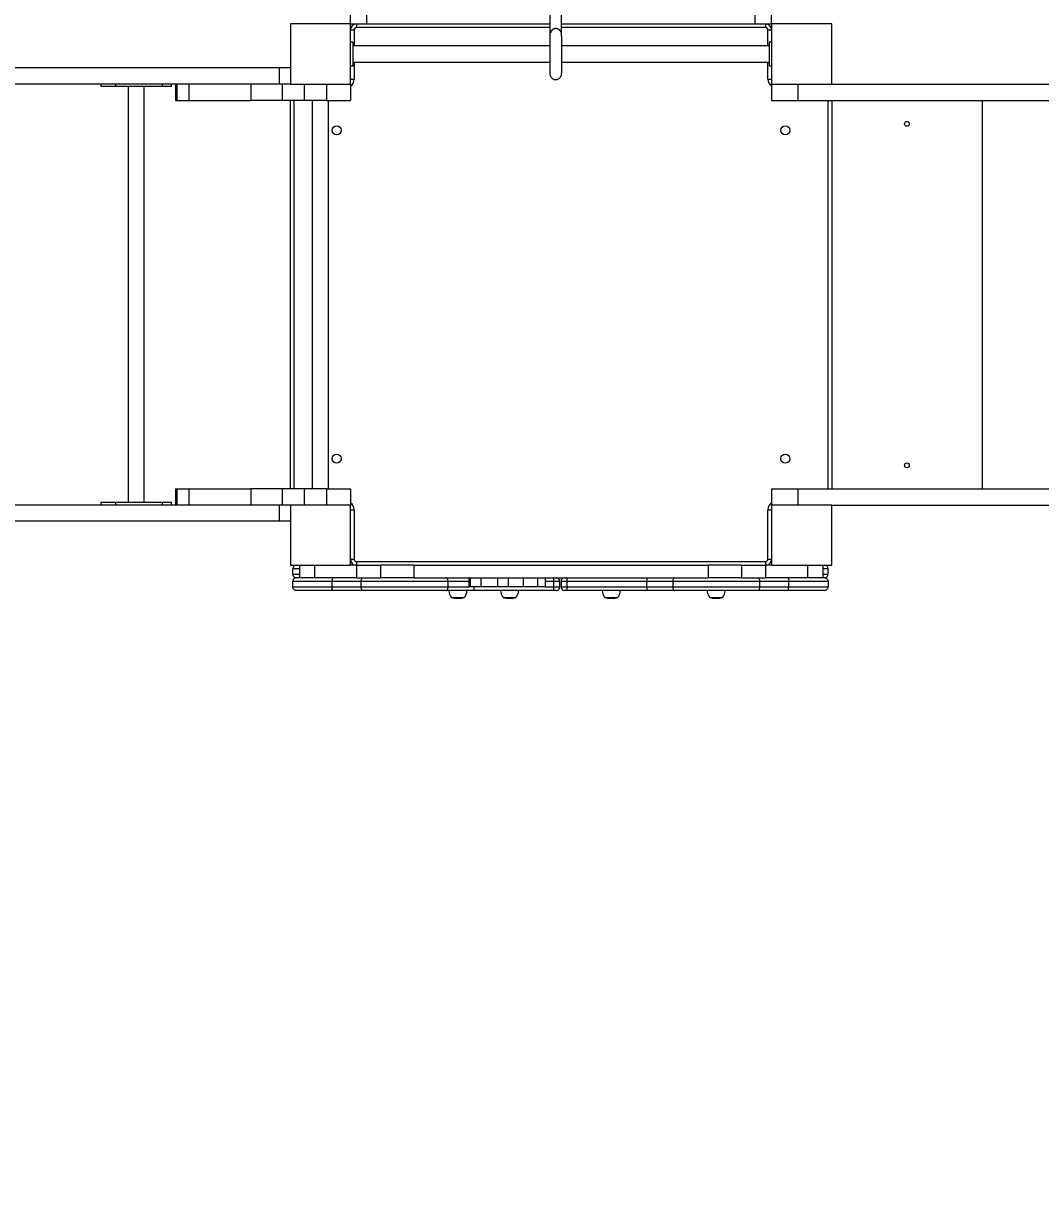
# Model space of a CAD drawing. Header units: millimetres. Extents: x -6554 to 5407, y -4015 to 4994.
# Drawn here: x -1079 to 611, y -1731 to 235 of the extents above; entities that cross this region are included whole.
import ezdxf

# ---------------------------------------------------------------- set-up
doc = ezdxf.new("R2010")
doc.units = ezdxf.units.MM
for name, color, linetype in [('DIKOM_ОБЪЕКТ', 7, 'Continuous'), ('DIKOM_РАЗМЕР_ЗОНА', 7, 'Continuous'), ('DIKOM_РАЗМЕР_ОБЪЕКТА', 7, 'Continuous')]:
    doc.layers.add(name, color=color, linetype=linetype)
doc.styles.add('style1', font='arial.ttf', dxfattribs={"width": 0.8})
doc.dimstyles.new('1-50', dxfattribs={"dimtxt": 300, "dimasz": 200, "dimexe": 100, "dimexo": 0, "dimgap": 100, "dimtad": 1, "dimtxsty": 'style1', "dimcen": 200, "dimclrd": 7, "dimclre": 7, "dimclrt": 7, "dimadec": 1, "dimazin": 2, "dimtfac": 1, "dimtmove": 0, "dimatfit": 2, "dimfxl": 0, "dimlwd": 25, "dimlwe": 18, "dimarcsym": 0})

# ---------------------------------------------------------------- blocks, each defined once
blk = doc.blocks.new('*D11')
at = {"layer": 'Defpoints', "color": 0, "transparency": 16777216}
for p in [(3906.5, 169), (-3993.5, -1294.9), (-3993.5, -3378.1)]:
    blk.add_point(p, dxfattribs=at)
at = {"layer": 'DIKOM_РАЗМЕР_ОБЪЕКТА', "color": 7, "lineweight": 18, "transparency": 16777216}
for p, q in [((3906.5, 169), (3906.5, -3478.1)), ((-3993.5, -1294.9), (-3993.5, -3478.1))]:
    blk.add_line(p, q, dxfattribs=at)
at = {"layer": 'DIKOM_РАЗМЕР_ОБЪЕКТА', "color": 7, "lineweight": 25, "transparency": 16777216}
blk.add_line((3706.5, -3378.1), (-3793.5, -3378.1), dxfattribs=at)
at = {"layer": 'DIKOM_РАЗМЕР_ОБЪЕКТА', "color": 7, "transparency": 16777216}
for points in [[(-3793.5, -3344.7), (-3793.5, -3411.4), (-3993.5, -3378.1)], [(3706.5, -3344.7), (3706.5, -3411.4), (3906.5, -3378.1)]]:
    blk.add_solid(points, dxfattribs=at)
at = {"layer": 'DIKOM_РАЗМЕР_ОБЪЕКТА', "color": 7, "transparency": 16777216, "insert": (-140.5, -3124.9), "char_height": 300, "attachment_point": 5, "style": 'style1'}
blk.add_mtext('7900', dxfattribs=at)
blk = doc.blocks.new('*D12')
at = {"layer": 'Defpoints', "color": 0, "transparency": 16777216}
for p in [(3112.5, 3045.1), (-4384, -1674), (-3468.3, -1674)]:
    blk.add_point(p, dxfattribs=at)
at = {"layer": 'DIKOM_РАЗМЕР_ОБЪЕКТА', "color": 7, "lineweight": 18, "transparency": 16777216}
for p, q in [((3112.5, 3045.1), (-4484, 3045.1)), ((-3468.3, -1674), (-4484, -1674))]:
    blk.add_line(p, q, dxfattribs=at)
at = {"layer": 'DIKOM_РАЗМЕР_ОБЪЕКТА', "color": 7, "lineweight": 25, "transparency": 16777216}
blk.add_line((-4384, 2845.1), (-4384, -1474), dxfattribs=at)
at = {"layer": 'DIKOM_РАЗМЕР_ОБЪЕКТА', "color": 7, "transparency": 16777216}
for points in [[(-4417.3, 2845.1), (-4350.6, 2845.1), (-4384, 3045.1)], [(-4417.3, -1474), (-4350.6, -1474), (-4384, -1674)]]:
    blk.add_solid(points, dxfattribs=at)
at = {"layer": 'DIKOM_РАЗМЕР_ОБЪЕКТА', "color": 7, "transparency": 16777216, "insert": (-4637.1, -48.9), "char_height": 300, "attachment_point": 5, "rotation": 90, "style": 'style1'}
blk.add_mtext('4700', dxfattribs=at)
blk = doc.blocks.new('*D13')
at = {"layer": 'Defpoints', "color": 0, "transparency": 16777216}
for p in [(-5493.5, -736), (5406.5, -736), (5406.5, -3914.8)]:
    blk.add_point(p, dxfattribs=at)
at = {"layer": 'DIKOM_РАЗМЕР_ЗОНА', "color": 7, "lineweight": 18, "transparency": 16777216}
for p, q in [((-5493.5, -736), (-5493.5, -4014.8)), ((5406.5, -736), (5406.5, -4014.8))]:
    blk.add_line(p, q, dxfattribs=at)
at = {"layer": 'DIKOM_РАЗМЕР_ЗОНА', "color": 7, "lineweight": 25, "transparency": 16777216}
blk.add_line((-5293.5, -3914.8), (5206.5, -3914.8), dxfattribs=at)
at = {"layer": 'DIKOM_РАЗМЕР_ЗОНА', "color": 7, "transparency": 16777216}
for points in [[(-5293.5, -3881.5), (-5293.5, -3948.2), (-5493.5, -3914.8)], [(5206.5, -3881.5), (5206.5, -3948.2), (5406.5, -3914.8)]]:
    blk.add_solid(points, dxfattribs=at)
at = {"layer": 'DIKOM_РАЗМЕР_ЗОНА', "color": 7, "transparency": 16777216, "insert": (-43.5, -3661.7), "char_height": 300, "attachment_point": 5, "style": 'style1'}
blk.add_mtext('10900', dxfattribs=at)
blk = doc.blocks.new('*D14')
at = {"layer": 'Defpoints', "color": 0, "transparency": 16777216}
for p in [(-6103.8, 4994.1), (3509.5, 4994.1), (-3072.8, -3205.9)]:
    blk.add_point(p, dxfattribs=at)
at = {"layer": 'DIKOM_РАЗМЕР_ЗОНА', "color": 7, "lineweight": 18, "transparency": 16777216}
for p, q in [((3509.5, 4994.1), (-6203.8, 4994.1)), ((-3072.8, -3205.9), (-6203.8, -3205.9))]:
    blk.add_line(p, q, dxfattribs=at)
at = {"layer": 'DIKOM_РАЗМЕР_ЗОНА', "color": 7, "lineweight": 25, "transparency": 16777216}
blk.add_line((-6103.8, -3005.9), (-6103.8, 4794.1), dxfattribs=at)
at = {"layer": 'DIKOM_РАЗМЕР_ЗОНА', "color": 7, "transparency": 16777216}
for points in [[(-6137.1, 4794.1), (-6070.5, 4794.1), (-6103.8, 4994.1)], [(-6137.1, -3005.9), (-6070.5, -3005.9), (-6103.8, -3205.9)]]:
    blk.add_solid(points, dxfattribs=at)
at = {"layer": 'DIKOM_РАЗМЕР_ЗОНА', "color": 7, "transparency": 16777216, "insert": (-6357, -88.5), "char_height": 300, "attachment_point": 5, "rotation": 90, "style": 'style1'}
blk.add_mtext('8200', dxfattribs=at)

msp = doc.modelspace()

# ---------------------------------------------------------------- linework, layer by layer
at = {"layer": 'DIKOM_ОБЪЕКТ', "color": 7, "linetype": 'Continuous', "lineweight": 15}
for p, q in [((-535.461, 234.012), (-535.461, 254.82)), ((-508.461, 234.012), (-508.461, 254.82)), ((137.539, 234.012), (137.539, 254.82)), ((164.539, 234.012), (164.539, 254.82)), ((-635.461, 234.012), (-635.461, 134.012)), ((-535.461, 234.012), (-635.461, 234.012)), ((-535.461, 134.012), (-535.461, 234.012)), ((-535.461, 234.012), (-508.461, 234.012)), ((-535.461, 224.012), (-529.461, 224.012)), ((-529.461, 224.012), (-529.461, 197.512)), ((-525.461, 234.012), (-525.461, 228.012)), ((-204.23, 228.012), (-525.461, 228.012)), ((-508.461, 234.012), (-204.236, 234.012)), ((-184.435, 234.012), (137.539, 234.012)), ((154.539, 228.012), (-184.43, 228.012)), ((137.539, 234.012), (164.539, 234.012)), ((154.539, 234.012), (154.539, 228.012)), ((158.539, 224.012), (164.539, 224.012)), ((158.539, 197.512), (158.539, 224.012)), ((164.539, 234.012), (164.539, 134.012)), ((264.539, 234.012), (164.539, 234.012)), ((264.539, 134.012), (264.539, 234.012)), ((-531.461, 204.012), (-535.461, 204.012)), ((-531.461, 204.012), (-531.461, 164.012)), ((-204.19, 197.512), (-531.461, 197.512)), ((160.539, 197.512), (-184.413, 197.512)), ((164.539, 204.012), (160.539, 204.012)), ((160.539, 204.012), (160.539, 164.012)), ((-653.618, 161.012), (-2017.304, 161.012)), ((-653.618, 134.012), (-653.618, 161.012)), ((-635.461, 161.012), (-653.618, 161.012)), ((-531.461, 164.012), (-535.461, 164.012)), ((-531.461, 170.512), (-204.165, 170.512)), ((-529.461, 170.512), (-529.461, 142.012)), ((-184.38, 170.512), (160.539, 170.512)), ((158.539, 142.012), (158.539, 170.512)), ((164.539, 164.012), (160.539, 164.012)), ((-535.461, 142.012), (-529.461, 142.012)), ((158.539, 142.012), (164.539, 142.012)), ((-700.911, 134.012), (-1934.653, 134.012)), ((-950.499, 134.012), (-950.499, 130.012)), ((-925.338, 130.012), (-950.499, 130.012)), ((-925.338, 130.012), (-925.338, 134.012)), ((-848.047, 130.012), (-925.338, 130.012)), ((-905.353, 130.012), (-905.353, -561.988)), ((-878.353, -561.988), (-878.353, 130.012)), ((-848.047, 130.012), (-848.047, 134.012)), ((-833.208, 130.012), (-848.047, 130.012)), ((-833.208, 130.012), (-833.208, 134.012)), ((-826.481, 134.012), (-826.481, 107.012)), ((-824.163, 134.012), (-824.163, 107.012)), ((-804.514, 134.012), (-804.514, 107.012)), ((-701.304, 134.012), (-701.304, 107.012)), ((-648.975, 134.012), (-701.304, 134.012)), ((-648.975, 134.012), (-648.975, 107.012)), ((-635.461, 134.012), (-648.975, 134.012)), ((-635.461, 134.012), (-535.461, 134.012)), ((-612.305, 134.012), (-612.305, 107.012)), ((-575.409, 134.012), (-575.409, 107.012)), ((-535.461, 134.012), (-535.437, 134.012)), ((-535.437, 134.012), (-535.437, 107.012)), ((164.539, 134.012), (164.539, 107.012)), ((164.539, 134.012), (264.539, 134.012)), ((208.308, 134.012), (208.308, 107.012)), ((264.539, 134.012), (709.675, 134.012)), ((-826.481, 107.012), (-824.163, 107.012)), ((-824.163, 107.012), (-804.514, 107.012)), ((-804.514, 107.012), (-701.304, 107.012)), ((-648.975, 107.012), (-701.304, 107.012)), ((-612.305, 107.012), (-648.975, 107.012)), ((-635.461, -538.988), (-635.461, 107.012)), ((-629.461, 107.012), (-629.461, -538.988)), ((-575.409, 107.012), (-612.305, 107.012)), ((-598.963, 107.012), (-598.963, -538.988)), ((-575.409, 107.012), (-535.437, 107.012)), ((-571.963, -538.988), (-571.963, 107.012)), ((164.539, 107.012), (208.308, 107.012)), ((208.308, 107.012), (709.675, 107.012)), ((258.539, -538.988), (258.539, 107.012)), ((264.539, 107.012), (264.539, -538.988)), ((264.542, 107.012), (264.542, -538.988)), ((514.542, 107.012), (514.542, -538.988)), ((-826.481, -538.988), (-826.481, -565.988)), ((-826.481, -538.988), (-824.163, -538.988)), ((-824.163, -538.988), (-824.163, -565.988)), ((-824.163, -538.988), (-804.514, -538.988)), ((-804.514, -538.988), (-804.514, -565.988)), ((-804.514, -538.988), (-701.304, -538.988)), ((-701.304, -538.988), (-701.304, -565.988)), ((-648.975, -538.988), (-701.304, -538.988)), ((-648.975, -538.988), (-648.975, -565.988)), ((-612.305, -538.988), (-648.975, -538.988)), ((-612.305, -538.988), (-612.305, -565.988)), ((-575.409, -538.988), (-612.305, -538.988)), ((-575.409, -538.988), (-575.409, -565.988)), ((-575.409, -538.988), (-535.437, -538.988)), ((-535.437, -538.988), (-535.437, -565.988)), ((164.539, -538.988), (164.539, -565.988)), ((164.539, -538.988), (208.308, -538.988)), ((208.308, -538.988), (208.308, -565.988)), ((208.308, -538.988), (709.675, -538.988)), ((-700.911, -565.988), (-1934.653, -565.988)), ((-950.499, -561.988), (-950.499, -565.988)), ((-925.338, -561.988), (-950.499, -561.988)), ((-925.338, -565.988), (-925.338, -561.988)), ((-848.047, -561.988), (-925.338, -561.988)), ((-848.047, -565.988), (-848.047, -561.988)), ((-833.208, -561.988), (-848.047, -561.988)), ((-833.208, -565.988), (-833.208, -561.988)), ((-648.975, -565.988), (-701.304, -565.988)), ((-653.618, -592.989), (-653.618, -565.988)), ((-635.461, -565.988), (-648.975, -565.988)), ((-535.461, -565.988), (-635.461, -565.988)), ((-635.461, -565.988), (-635.461, -665.988)), ((-535.461, -565.988), (-535.437, -565.988)), ((-535.461, -665.988), (-535.461, -565.988)), ((264.539, -565.988), (164.539, -565.988)), ((164.539, -565.988), (164.539, -665.988)), ((264.539, -565.988), (709.675, -565.988)), ((264.539, -665.988), (264.539, -565.988)), ((-535.461, -573.988), (-529.461, -573.988)), ((-529.461, -573.988), (-529.461, -655.988)), ((158.539, -655.988), (158.539, -573.988)), ((158.539, -573.988), (164.539, -573.988)), ((-653.618, -592.989), (-2017.304, -592.989)), ((-635.461, -592.989), (-653.618, -592.989)), ((-635.461, -665.988), (-535.461, -665.988)), ((-620.461, -665.988), (-620.461, -686.988)), ((-595.461, -665.988), (-595.461, -686.988)), ((-535.461, -655.988), (-529.461, -655.988)), ((-525.461, -665.988), (-535.461, -665.988)), ((-525.461, -659.988), (154.539, -659.988)), ((-525.461, -659.988), (-525.461, -665.988)), ((-525.461, -665.988), (-525.461, -686.988)), ((-525.461, -665.988), (-485.461, -665.988)), ((-485.461, -665.988), (-485.461, -686.988)), ((-430.19, -665.988), (-485.461, -665.988)), ((-430.19, -665.988), (-430.19, -686.988)), ((-430.19, -665.988), (59.268, -665.988)), ((59.268, -665.988), (59.268, -686.988)), ((114.539, -665.988), (59.268, -665.988)), ((114.539, -665.988), (114.539, -686.988)), ((114.539, -665.988), (154.539, -665.988)), ((154.539, -659.988), (154.539, -665.988)), ((154.539, -665.988), (154.539, -686.988)), ((164.539, -665.988), (154.539, -665.988)), ((158.539, -655.988), (164.539, -655.988)), ((164.539, -665.988), (264.539, -665.988)), ((224.539, -665.988), (224.539, -686.988)), ((249.539, -665.988), (249.539, -686.988)), ((-631.531, -680.988), (-631.531, -671.989)), ((-620.461, -671.989), (-631.531, -671.989)), ((-631.531, -680.988), (-620.461, -680.988)), ((-620.461, -686.988), (-625.531, -686.988)), ((-595.461, -686.988), (-620.461, -686.988)), ((-525.461, -686.988), (-595.461, -686.988)), ((-525.461, -686.988), (-485.461, -686.988)), ((-430.19, -686.988), (-485.461, -686.988)), ((-430.19, -686.988), (59.268, -686.988)), ((-338.782, -686.988), (-338.782, -701.988)), ((-336.093, -701.988), (-336.093, -686.988)), ((-318.206, -701.988), (-318.206, -686.988)), ((-290.492, -701.988), (-290.492, -686.988)), ((-272.624, -701.988), (-272.624, -686.988)), ((-248.065, -701.988), (-248.065, -686.988)), ((-224.276, -701.988), (-224.276, -686.988)), ((-211.204, -701.988), (-211.204, -686.988)), ((114.539, -686.988), (59.268, -686.988)), ((114.539, -686.988), (154.539, -686.988)), ((224.539, -686.988), (154.539, -686.988)), ((249.539, -686.988), (224.539, -686.988)), ((258.477, -671.989), (249.539, -671.989)), ((249.539, -680.988), (258.477, -680.988)), ((252.477, -686.988), (249.539, -686.988)), ((258.477, -680.988), (258.477, -671.989)), ((-565.864, -692.988), (-631.531, -692.988)), ((-631.531, -701.988), (-631.531, -692.988)), ((-631.531, -701.988), (-565.864, -701.988)), ((-517.748, -692.988), (-565.864, -692.988)), ((-565.864, -701.988), (-565.864, -692.988)), ((-565.864, -701.988), (-517.748, -701.988)), ((-373.296, -692.988), (-517.748, -692.988)), ((-517.748, -701.988), (-517.748, -692.988)), ((-517.748, -701.988), (-373.296, -701.988)), ((-373.296, -701.988), (-373.296, -692.988)), ((-338.782, -692.988), (-373.296, -692.988)), ((-373.296, -701.988), (-338.782, -701.988)), ((-336.093, -701.988), (-338.782, -701.988)), ((-318.206, -701.988), (-336.093, -701.988)), ((-290.492, -701.988), (-318.206, -701.988)), ((-272.624, -701.988), (-290.492, -701.988)), ((-248.065, -701.988), (-272.624, -701.988)), ((-224.276, -701.988), (-248.065, -701.988)), ((-211.204, -701.988), (-224.276, -701.988)), ((-197.432, -692.988), (-211.204, -692.988)), ((-211.204, -701.988), (-197.432, -701.988)), ((-197.432, -701.988), (-197.432, -692.988)), ((-187.541, -692.988), (-197.432, -692.988)), ((-197.432, -701.988), (-187.541, -701.988)), ((-187.541, -701.988), (-187.541, -692.988)), ((-187.54, -692.988), (-187.541, -692.988)), ((-187.541, -701.988), (-187.54, -701.988)), ((-187.54, -701.988), (-187.54, -692.988)), ((-185.513, -692.988), (-185.514, -692.988)), ((-185.514, -692.988), (-185.514, -701.988)), ((-185.514, -701.988), (-185.513, -701.988)), ((-175.621, -692.988), (-185.513, -692.988)), ((-185.513, -692.988), (-185.513, -701.988)), ((-185.513, -701.988), (-175.621, -701.988)), ((-43.148, -692.988), (-175.621, -692.988)), ((-175.621, -692.988), (-175.621, -701.988)), ((-175.621, -701.988), (-43.148, -701.988)), ((0.243, -692.988), (-43.148, -692.988)), ((-43.148, -692.988), (-43.148, -701.988)), ((-43.148, -701.988), (0.243, -701.988)), ((144.695, -692.988), (0.243, -692.988)), ((0.243, -692.988), (0.243, -701.988)), ((0.243, -701.988), (144.695, -701.988)), ((144.695, -692.988), (144.695, -701.988)), ((192.811, -692.988), (144.695, -692.988)), ((144.695, -701.988), (192.811, -701.988)), ((192.811, -692.988), (192.811, -701.988)), ((258.477, -692.988), (192.811, -692.988)), ((192.811, -701.988), (258.477, -701.988)), ((258.477, -692.988), (258.477, -701.988)), ((-565.097, -707.989), (-625.52, -707.989)), ((-514.6, -707.989), (-565.097, -707.989)), ((-376.632, -707.989), (-514.6, -707.989)), ((-330.762, -707.989), (-376.632, -707.989)), ((-367.68, -719.988), (-346.08, -719.988)), ((-358.354, -721.041), (-355.405, -721.041)), ((-197.497, -707.989), (-330.762, -707.989)), ((-281.934, -719.988), (-260.334, -719.988)), ((-272.608, -721.041), (-269.659, -721.041)), ((-193.541, -707.989), (-197.497, -707.989)), ((-193.54, -707.989), (-193.541, -707.989)), ((-179.513, -707.989), (-179.514, -707.989)), ((-175.556, -707.989), (-179.513, -707.989)), ((-42.292, -707.989), (-175.556, -707.989)), ((-112.72, -719.988), (-91.12, -719.988)), ((-103.395, -721.041), (-100.445, -721.041)), ((3.578, -707.989), (-42.292, -707.989)), ((141.546, -707.989), (3.578, -707.989)), ((61.63, -719.988), (83.23, -719.988)), ((70.955, -721.041), (73.905, -721.041)), ((192.044, -707.989), (141.546, -707.989)), ((252.467, -707.989), (192.044, -707.989))]:
    msp.add_line(p, q, dxfattribs=at)
at = {"layer": 'DIKOM_ОБЪЕКТ', "color": 7, "linetype": 'Continuous', "lineweight": 15, "flags": 128}
for points in [[(-517.748, -692.988), (-517.688, -691.818), (-517.509, -690.692), (-517.218, -689.655), (-516.826, -688.746), (-516.349, -688), (-515.805, -687.445), (-515.214, -687.104), (-514.6, -686.988)], [(-373.296, -692.988), (-373.36, -691.818), (-373.55, -690.692), (-373.858, -689.655), (-374.273, -688.746), (-374.779, -688), (-375.355, -687.445), (-375.981, -687.104), (-376.632, -686.988)], [(3.578, -686.988), (2.927, -687.104), (2.302, -687.445), (1.725, -688), (1.22, -688.746), (0.805, -689.655), (0.496, -690.692), (0.307, -691.818), (0.243, -692.988)], [(141.546, -686.988), (142.16, -687.104), (142.751, -687.445), (143.295, -688), (143.772, -688.746), (144.164, -689.655), (144.455, -690.692), (144.634, -691.818), (144.695, -692.988)], [(-514.6, -707.989), (-515.214, -707.873), (-515.805, -707.532), (-516.349, -706.977), (-516.826, -706.231), (-517.218, -705.322), (-517.509, -704.285), (-517.688, -703.159), (-517.748, -701.988)], [(-376.632, -707.989), (-375.981, -707.873), (-375.355, -707.532), (-374.779, -706.977), (-374.273, -706.231), (-373.858, -705.322), (-373.55, -704.285), (-373.36, -703.159), (-373.296, -701.988)], [(0.243, -701.988), (0.307, -703.159), (0.496, -704.285), (0.805, -705.322), (1.22, -706.231), (1.725, -706.977), (2.302, -707.532), (2.927, -707.873), (3.578, -707.989)], [(144.695, -701.988), (144.634, -703.159), (144.455, -704.285), (144.164, -705.322), (143.772, -706.231), (143.295, -706.977), (142.751, -707.532), (142.16, -707.873), (141.546, -707.989)]]:
    msp.add_lwpolyline(points, dxfattribs=at)
at = {"layer": 'DIKOM_ОБЪЕКТ', "color": 7, "linetype": 'Continuous', "lineweight": 15}
for centre, radius in [((-558.461, 57.012), 7.5), ((187.539, 57.012), 7.5), ((389.542, 68.012), 4), ((-558.461, -488.988), 7.5), ((187.539, -488.988), 7.5), ((389.542, -499.988), 4)]:
    msp.add_circle(centre, radius, dxfattribs=at)
for centre, radius, start, end in [((-525.461, 224.012), 10, 90, 180), ((-525.461, 224.012), 4, 90, 180), ((154.539, 224.012), 10, 0, 90), ((154.539, 224.012), 4, 0, 90), ((-543.461, 142.012), 14, 304.970158, 0), ((172.539, 142.012), 14, 180, 235.150095), ((-543.461, -573.988), 14, 0, 55.029842), ((172.539, -573.988), 14, 124.849905, 180), ((-625.531, -671.988), 6, 90, 179.999564), ((-525.461, -655.988), 10, 180, 270), ((-525.461, -655.988), 4, 180, 270), ((154.539, -655.988), 4, 270, 0), ((154.539, -655.988), 10, 270, 0), ((252.477, -671.988), 6, 0.000436, 90), ((-625.531, -680.988), 6, 179.999564, 270), ((-335.734, -691.488), 138.31, 359.378608, 1.864454), ((-193.541, -692.988), 6, 0.000436, 90), ((-193.54, -692.988), 6, 0.000436, 90), ((-179.514, -692.988), 6, 90, 179.999564), ((-179.513, -692.988), 6, 90, 179.999564), ((-37.319, -691.488), 138.31, 178.135546, 180.621392), ((252.477, -680.988), 6, 270, 0.000436), ((-335.746, -703.488), 138.322, 358.135637, 0.621326), ((-193.541, -701.988), 6, 270, 0.000436), ((-193.54, -701.988), 6, 270, 0.000436), ((-179.514, -701.988), 6, 179.999564, 270), ((-179.513, -701.988), 6, 179.999564, 270), ((-37.308, -703.488), 138.322, 179.378674, 181.864363), ((-353.203, -707.828), 18.677, 180.490933, 220.621157), ((-358.354, -679.205), 41.836, 257.120378, 270), ((-355.405, -679.205), 41.836, 270, 282.879622), ((-360.556, -707.828), 18.677, 319.378843, 359.509067), ((-267.457, -707.828), 18.677, 180.490933, 220.621157), ((-272.608, -679.205), 41.836, 257.120378, 270), ((-269.659, -679.205), 41.836, 270, 282.879622), ((-274.81, -707.828), 18.677, 319.378843, 359.509067), ((-98.243, -707.828), 18.677, 180.490933, 220.621157), ((-103.395, -679.205), 41.836, 257.120378, 270), ((-100.445, -679.205), 41.836, 270, 282.879622), ((-105.597, -707.828), 18.677, 319.378843, 359.509067), ((76.107, -707.828), 18.677, 180.490933, 220.621157), ((70.955, -679.205), 41.836, 257.120378, 270), ((73.905, -679.205), 41.836, 270, 282.879622), ((68.753, -707.828), 18.677, 319.378843, 359.509067)]:
    msp.add_arc(centre, radius, start, end, dxfattribs=at)
for points, knots in [([(-205.368, 1421.231), (-205.365, 1417.291), (-205.357, 1409.598), (-205.347, 1398.316), (-205.336, 1387.556), (-205.327, 1377.31), (-205.317, 1367.57), (-205.309, 1358.336), (-205.301, 1349.829), (-205.293, 1342.028), (-205.287, 1334.916), (-205.28, 1328.246), (-205.274, 1322.027), (-205.269, 1316.266), (-205.26, 1306.47), (-205.246, 1292.17), (-205.228, 1272.694), (-205.208, 1251.762), (-205.186, 1229.331), (-205.164, 1205.535), (-205.14, 1181.064), (-205.117, 1156.005), (-205.092, 1129.923), (-205.066, 1102.862), (-205.039, 1074.865), (-205.012, 1046.518), (-204.985, 1017.936), (-204.957, 988.928), (-204.933, 963.342), (-204.912, 941.334), (-204.894, 923.167), (-204.877, 904.655), (-204.859, 885.768), (-204.84, 866.472), (-204.821, 846.736), (-204.802, 826.526), (-204.782, 805.698), (-204.761, 784.206), (-204.74, 762.11), (-204.718, 739.662), (-204.696, 716.96), (-204.675, 694.239), (-204.653, 671.596), (-204.631, 649.126), (-204.61, 626.816), (-204.59, 606.561), (-204.573, 588.391), (-204.557, 572.285), (-204.542, 556.547), (-204.528, 541.242), (-204.513, 526.434), (-204.5, 512.189), (-204.487, 498.578), (-204.474, 485.56), (-204.462, 473.097), (-204.451, 461.146), (-204.44, 449.665), (-204.428, 436.765), (-204.414, 422.673), (-204.4, 407.529), (-204.386, 392.931), (-204.373, 378.839), (-204.36, 365.186), (-204.347, 351.993), (-204.335, 339.311), (-204.325, 328.163), (-204.316, 318.419), (-204.308, 309.958), (-204.301, 303.025), (-204.296, 297.364), (-204.292, 292.739), (-204.287, 287.623), (-204.281, 282.01), (-204.276, 275.998), (-204.27, 269.568), (-204.263, 262.694), (-204.256, 255.211), (-204.248, 247.04), (-204.24, 238.089), (-204.232, 229.626), (-204.225, 221.897), (-204.22, 217.02), (-204.218, 214.596), (-204.217, 214.269)], [0, 0, 0, 0, 0.01301117, 0.02540368, 0.03717592, 0.04832699, 0.05885646, 0.06876439, 0.07805114, 0.08601889, 0.09346594, 0.10039301, 0.10680082, 0.11269023, 0.11806336, 0.13662735, 0.15552064, 0.17474657, 0.19562537, 0.21651045, 0.23740059, 0.25830816, 0.27922501, 0.30142765, 0.32366165, 0.34595879, 0.36831938, 0.39069572, 0.41307734, 0.42625075, 0.43940106, 0.452522, 0.46560874, 0.47866185, 0.49168666, 0.50469333, 0.51769518, 0.53093175, 0.54419122, 0.55749263, 0.57084118, 0.58423394, 0.59742834, 0.61065689, 0.62390849, 0.63714988, 0.64715563, 0.65713125, 0.66707294, 0.67698106, 0.68686196, 0.69672874, 0.70660115, 0.71649603, 0.72641937, 0.73637507, 0.74636154, 0.7563721, 0.77140762, 0.7864224, 0.80138036, 0.8162895, 0.83116341, 0.84600128, 0.86051053, 0.87456914, 0.88477616, 0.89473742, 0.90445973, 0.90935196, 0.91481909, 0.92086214, 0.92748228, 0.93467936, 0.94202522, 0.94988519, 0.95825715, 0.96713946, 0.97653179, 0.98643689, 0.99262924, 0.99900783, 1, 1, 1, 1]), ([(-184.401, 197.512), (-184.401, 197.826), (-184.403, 199.409), (-184.406, 203.138), (-184.411, 208.736), (-184.418, 215.643), (-184.425, 223.324), (-184.433, 231.069), (-184.439, 238.139), (-184.446, 244.983), (-184.452, 251.567), (-184.458, 257.868), (-184.463, 263.535), (-184.468, 268.632), (-184.473, 273.341), (-184.483, 284.403), (-184.5, 301.815), (-184.519, 322.669), (-184.536, 340.687), (-184.55, 355.717), (-184.565, 371.154), (-184.58, 387.109), (-184.596, 403.699), (-184.611, 419.23), (-184.624, 433.623), (-184.637, 446.712), (-184.65, 460.396), (-184.663, 474.75), (-184.678, 489.552), (-184.692, 504.816), (-184.707, 520.563), (-184.723, 537.083), (-184.739, 554.259), (-184.756, 571.895), (-184.774, 589.885), (-184.791, 608.133), (-184.809, 626.659), (-184.83, 648.048), (-184.853, 672.298), (-184.879, 699.312), (-184.905, 726.222), (-184.93, 752.863), (-184.954, 777.258), (-184.975, 799.343), (-184.994, 819.161), (-185.013, 838.532), (-185.031, 857.482), (-185.049, 876.028), (-185.067, 895.274), (-185.086, 915.159), (-185.106, 935.639), (-185.125, 955.708), (-185.146, 978.244), (-185.17, 1003.115), (-185.196, 1030.261), (-185.222, 1057.119), (-185.247, 1083.737), (-185.274, 1111.674), (-185.301, 1140.791), (-185.33, 1170.876), (-185.354, 1196.146), (-185.374, 1216.674), (-185.389, 1232.559), (-185.403, 1247.551), (-185.414, 1258.834), (-185.421, 1266.791), (-185.426, 1271.735), (-185.431, 1276.77), (-185.436, 1282.112), (-185.441, 1287.951), (-185.447, 1294.171), (-185.454, 1300.745), (-185.46, 1307.642), (-185.467, 1314.969), (-185.474, 1322.715), (-185.482, 1331.217), (-185.491, 1340.494), (-185.501, 1350.567), (-185.511, 1361.13), (-185.521, 1372.182), (-185.532, 1383.727), (-185.544, 1395.773), (-185.555, 1408.336), (-185.564, 1416.88), (-185.568, 1421.248)], [0, 0, 0, 0, 0.001626602, 0.008172436, 0.014487941, 0.020569688, 0.028374535, 0.035781701, 0.042792014, 0.04940809, 0.056771759, 0.063578255, 0.069826758, 0.075516239, 0.080710233, 0.085837455, 0.113486317, 0.14144326, 0.158183997, 0.174926366, 0.191683039, 0.208469437, 0.225313241, 0.242237493, 0.254031965, 0.265815375, 0.277566562, 0.28927141, 0.300927397, 0.311857665, 0.322773096, 0.333702146, 0.34466518, 0.355669616, 0.366518971, 0.377402714, 0.38830776, 0.399215728, 0.414771947, 0.430289248, 0.445755243, 0.461158539, 0.476496087, 0.48860276, 0.500697706, 0.512801164, 0.524928153, 0.537085983, 0.549267293, 0.563655235, 0.578075806, 0.592522307, 0.606991096, 0.627692724, 0.648385001, 0.669014319, 0.689596184, 0.710144033, 0.734516005, 0.75885824, 0.783188685, 0.797461284, 0.811279578, 0.824588216, 0.837393338, 0.842045654, 0.84662835, 0.851197667, 0.856215616, 0.861785106, 0.867906949, 0.874185773, 0.880957355, 0.888222644, 0.895982607, 0.904238168, 0.914038271, 0.924457931, 0.935497941, 0.94715879, 0.959440421, 0.9723422, 0.985862783, 1, 1, 1, 1]), ([(-184.421, 213.859), (-184.448, 214.98), (-184.499, 217.049), (-185.193, 219.674), (-186.021, 221.373), (-186.716, 222.372), (-187.114, 222.867), (-187.487, 223.281), (-187.98, 223.779), (-188.765, 224.456), (-189.982, 225.252), (-191.576, 225.949), (-193.482, 226.351), (-195.527, 226.309), (-197.476, 225.813), (-198.958, 225.066), (-200.085, 224.257), (-201.385, 223.065), (-202.9, 220.919), (-203.826, 218.223), (-204.198, 215.761), (-204.209, 214.466), (-204.215, 213.812)], [0, 0, 0, 0, 0.1105049, 0.20392705, 0.2736646, 0.29800368, 0.31499873, 0.32623276, 0.33797176, 0.36636714, 0.40159068, 0.44381612, 0.49262277, 0.5425777, 0.59193265, 0.64069101, 0.66734438, 0.70077575, 0.78582374, 0.88856538, 0.94368805, 1, 1, 1, 1]), ([(-204.218, 214.253), (-204.218, 213.778), (-204.218, 212.868), (-204.214, 210.507), (-204.208, 207.797), (-204.202, 204.894), (-204.196, 202.021), (-204.191, 199.324), (-204.189, 196.915), (-204.187, 194.636), (-204.19, 192.461), (-204.192, 190.253), (-204.191, 188.094), (-204.19, 185.821), (-204.187, 183.222), (-204.183, 180.281), (-204.177, 177.314), (-204.17, 174.412), (-204.166, 171.496), (-204.163, 168.538), (-204.161, 165.67), (-204.161, 162.991), (-204.16, 160.359), (-204.161, 157.889), (-204.161, 155.708), (-204.161, 154.005), (-204.159, 152.881), (-204.157, 152.782), (-204.156, 152.734)], [0, 0, 0, 0, 0.06130165, 0.11755261, 0.16860679, 0.21438963, 0.25481008, 0.28979588, 0.31930506, 0.34330857, 0.37043414, 0.39330958, 0.41726398, 0.4423313, 0.46854595, 0.50298599, 0.53936947, 0.56703305, 0.60087502, 0.64088966, 0.67493828, 0.71240987, 0.75326643, 0.79747434, 0.84497389, 0.89570477, 0.94962582, 1, 1, 1, 1]), ([(-204.214, 210.77), (-204.213, 210.092), (-204.211, 207.161), (-204.207, 203.898), (-204.205, 201.801), (-204.205, 201.27)], [0, 0, 0, 0, 0.18360224, 0.79338467, 1, 1, 1, 1]), ([(-184.361, 152.755), (-184.36, 152.801), (-184.358, 152.898), (-184.36, 154.107), (-184.365, 155.878), (-184.371, 158.022), (-184.377, 160.295), (-184.381, 162.535), (-184.384, 164.611), (-184.385, 166.628), (-184.382, 168.619), (-184.38, 170.682), (-184.38, 172.715), (-184.382, 174.88), (-184.384, 177.382), (-184.388, 180.255), (-184.394, 183.205), (-184.401, 186.158), (-184.406, 189.219), (-184.41, 192.42), (-184.412, 195.629), (-184.414, 198.732), (-184.414, 201.913), (-184.415, 205.065), (-184.415, 208.067), (-184.416, 210.734), (-184.416, 212.977), (-184.418, 213.853), (-184.419, 214.303)], [0, 0, 0, 0, 0.052671329, 0.108908196, 0.159973521, 0.205782813, 0.246237455, 0.281256559, 0.310791833, 0.334810489, 0.361945561, 0.384854458, 0.408795194, 0.433802106, 0.459910908, 0.494156821, 0.530279728, 0.557812617, 0.591607032, 0.631660946, 0.665801164, 0.703421247, 0.744488109, 0.788971762, 0.836818928, 0.887972907, 0.942398495, 1, 1, 1, 1]), ([(-204.156, 152.721), (-204.13, 151.936), (-204.079, 150.347), (-203.421, 148.055), (-202.39, 146.022), (-201.118, 144.42), (-199.773, 143.245), (-197.971, 142.132), (-195.508, 141.349), (-192.862, 141.439), (-190.64, 142.119), (-188.714, 143.198), (-186.839, 144.963), (-185.369, 147.321), (-184.469, 149.991), (-184.397, 151.834), (-184.362, 152.727)], [0, 0, 0, 0, 0.07063058, 0.14302367, 0.21264123, 0.27474722, 0.32581288, 0.37234628, 0.46443944, 0.5533409, 0.60567116, 0.67211943, 0.75000878, 0.83464225, 0.91984592, 1, 1, 1, 1]), ([(-625.52, -686.988), (-625.531, -686.988), (-625.985, -686.988), (-627.112, -687.121), (-628.794, -687.818), (-630.307, -689.184), (-631.333, -690.973), (-631.465, -692.317), (-631.531, -692.988)], [0, 0, 0, 0, 0.00345938, 0.14540025, 0.36016942, 0.5737808, 0.78687919, 1, 1, 1, 1]), ([(-565.097, -686.988), (-565.099, -686.989), (-565.157, -686.989), (-565.301, -687.12), (-565.516, -687.808), (-565.709, -689.173), (-565.839, -690.967), (-565.856, -692.315), (-565.864, -692.988)], [0, 0, 0, 0, 0.00476697, 0.14247188, 0.35720593, 0.57157919, 0.78578676, 1, 1, 1, 1]), ([(-42.292, -686.988), (-42.404, -687.079), (-42.628, -687.259), (-42.911, -688.647), (-43.109, -690.63), (-43.135, -692.202), (-43.148, -692.988)], [0, 0, 0, 0, 0.25000171, 0.50000658, 0.74999956, 1, 1, 1, 1]), ([(192.044, -686.988), (192.046, -686.989), (192.103, -686.989), (192.248, -687.12), (192.462, -687.808), (192.655, -689.173), (192.786, -690.967), (192.802, -692.315), (192.811, -692.988)], [0, 0, 0, 0, 0.00476813, 0.14247221, 0.35720574, 0.57158007, 0.78578674, 1, 1, 1, 1]), ([(252.467, -686.988), (252.477, -686.988), (252.932, -686.988), (254.059, -687.121), (255.74, -687.818), (257.253, -689.184), (258.28, -690.973), (258.412, -692.317), (258.477, -692.988)], [0, 0, 0, 0, 0.00345938, 0.14540483, 0.36016946, 0.57377832, 0.78687883, 1, 1, 1, 1]), ([(-625.52, -707.989), (-625.531, -707.988), (-625.985, -707.987), (-627.112, -707.857), (-628.794, -707.158), (-630.307, -705.793), (-631.333, -704.004), (-631.465, -702.66), (-631.531, -701.988)], [0, 0, 0, 0, 0.003459396, 0.145399747, 0.360163287, 0.573782332, 0.786879954, 1, 1, 1, 1]), ([(-565.097, -707.989), (-565.099, -707.988), (-565.157, -707.987), (-565.301, -707.858), (-565.516, -707.169), (-565.709, -705.804), (-565.839, -704.01), (-565.856, -702.662), (-565.864, -701.988)], [0, 0, 0, 0, 0.00476701, 0.14246998, 0.35720814, 0.57158066, 0.78578749, 1, 1, 1, 1]), ([(-330.762, -707.989), (-330.65, -707.898), (-330.425, -707.718), (-330.142, -706.33), (-329.944, -704.347), (-329.919, -702.775), (-329.906, -701.988)], [0, 0, 0, 0, 0.25000154, 0.49999822, 0.75000067, 1, 1, 1, 1]), ([(-43.148, -701.988), (-43.135, -702.775), (-43.109, -704.347), (-42.911, -706.33), (-42.628, -707.718), (-42.404, -707.898), (-42.292, -707.989)], [0, 0, 0, 0, 0.24999899, 0.50000135, 0.7499977, 1, 1, 1, 1]), ([(192.044, -707.989), (192.046, -707.988), (192.103, -707.987), (192.248, -707.858), (192.462, -707.169), (192.655, -705.804), (192.786, -704.01), (192.802, -702.662), (192.811, -701.988)], [0, 0, 0, 0, 0.00476816, 0.14247031, 0.35720795, 0.57158154, 0.78578748, 1, 1, 1, 1]), ([(252.467, -707.989), (252.477, -707.988), (252.932, -707.987), (254.059, -707.857), (255.74, -707.158), (257.253, -705.793), (258.28, -704.004), (258.412, -702.66), (258.477, -701.988)], [0, 0, 0, 0, 0.00345939, 0.14540433, 0.36016333, 0.57377985, 0.78687959, 1, 1, 1, 1])]:
    msp.add_open_spline(points, degree=3, knots=knots, dxfattribs=at)

# ---------------------------------------------------------------- dimensions: what is measured, and where the dimension line sits
at = {"layer": 'DIKOM_РАЗМЕР_ЗОНА'}
dim = msp.add_linear_dim(base=(-6103.817, 4994.058), p1=(-3072.832, -3205.942), p2=(3509.539, 4994.058), angle=90, dimstyle='1-50', dxfattribs=at)
dim.commit()
dim.dimension.update_dxf_attribs({"geometry": '*D14', "text_midpoint": (-6103.817, -88.532), "dimtype": 160})
dim = msp.add_linear_dim(base=(5406.539, -3914.83), p1=(-5493.461, -735.964), p2=(5406.539, -735.964), dimstyle='1-50', dxfattribs=at)
dim.commit()
dim.dimension.update_dxf_attribs({"geometry": '*D13', "text_midpoint": (-43.461, -3914.83), "dimtype": 160})
at = {"layer": 'DIKOM_РАЗМЕР_ОБЪЕКТА'}
dim = msp.add_linear_dim(base=(-4383.958, -1673.988), p1=(3112.539, 3045.099), p2=(-3468.25, -1673.988), angle=90, text='4700', dimstyle='1-50', dxfattribs=at)
dim.commit()
dim.dimension.update_dxf_attribs({"geometry": '*D12', "text_midpoint": (-4383.958, -48.857), "dimtype": 160})
dim = msp.add_linear_dim(base=(-3993.461, -3378.051), p1=(3906.539, 169.015), p2=(-3993.461, -1294.881), dimstyle='1-50', dxfattribs=at)
dim.commit()
dim.dimension.update_dxf_attribs({"geometry": '*D11', "text_midpoint": (-140.524, -3378.051), "dimtype": 160})

doc.saveas('drawing.dxf')
